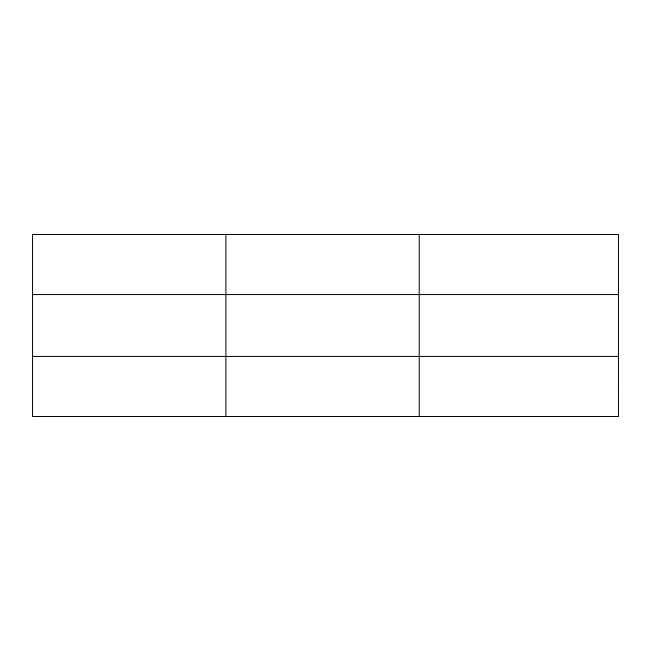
<?xml version="1.0" encoding="UTF-8"?>
<svg xmlns="http://www.w3.org/2000/svg" width="651" height="651" viewBox="0 0 651 651"><rect width="100%" height="100%" fill="white"/><g stroke="black" fill="none" stroke-linecap="round" stroke-linejoin="round"><path stroke-width="0.98" d="M225.897 234.49L225.897 416.51M419.244 234.49L419.244 416.51M32.55 294.553L618.45 294.553M32.55 356.447L618.45 356.447M618.45 386.474L618.45 416.51L32.55 416.51L32.55 234.49L618.45 234.49L618.45 386.474"/></g></svg>
